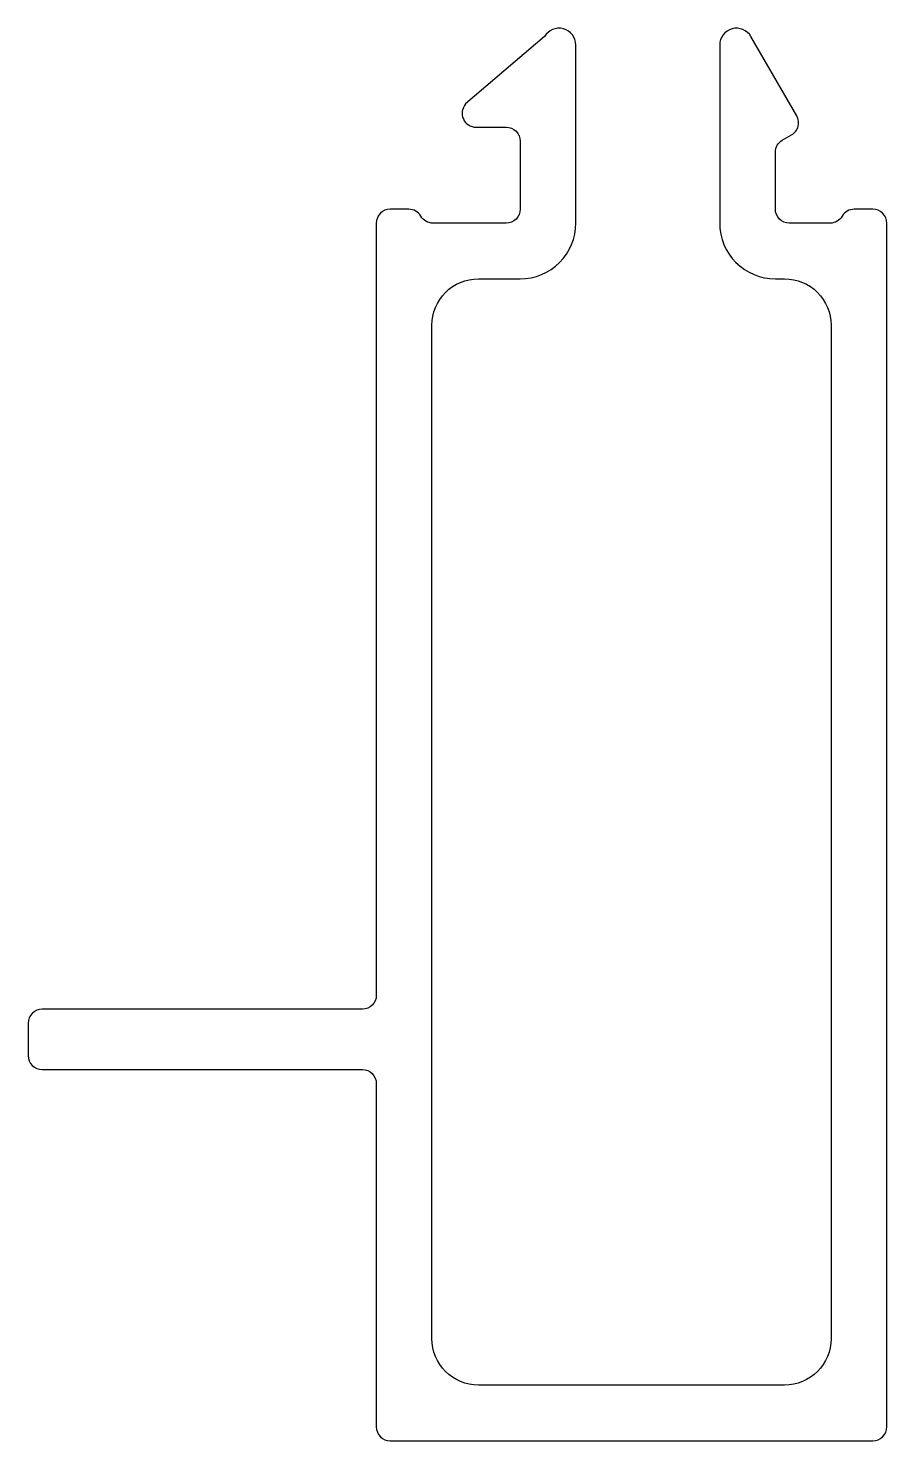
# Model space of a CAD drawing. Extents: x 488.4 to 506.9, y 617.1 to 647.5.
import ezdxf

# ---------------------------------------------------------------- set-up
doc = ezdxf.new("R2010")
doc.units = 0
doc.layers.get('0').update_dxf_attribs({"linetype": 'CONTINUOUS'})

msp = doc.modelspace()

# ---------------------------------------------------------------- linework, layer by layer
at = {"color": 0}
msp.add_lwpolyline([(505.955, 643.446, -0.267949), (505.696, 643.296), (504.815, 643.296, -0.414214), (504.515, 643.596), (504.515, 644.823, -0.267949), (504.665, 645.083), (504.865, 645.199, 0.414214), (504.975, 645.608), (503.989, 647.316, 0.767327), (503.315, 647.135), (503.315, 643.296, 0.414214), (504.515, 642.096), (504.715, 642.096, -0.414214), (505.715, 641.096), (505.715, 619.253, -0.414214), (504.715, 618.253), (501.915, 618.253), (498.115, 618.253, -0.414214), (497.115, 619.253), (497.115, 641.096, -0.414214), (498.115, 642.096), (499.015, 642.096, 0.414214), (500.215, 643.296), (500.215, 647.135, 0.767327), (499.541, 647.316), (497.841, 645.864, 0.647706), (498.065, 645.364), (498.715, 645.364, -0.414214), (499.015, 645.064), (499.015, 643.596, -0.414214), (498.715, 643.296), (497.135, 643.296, -0.267949), (496.875, 643.446, 0.267949), (496.615, 643.596), (496.215, 643.596, 0.414214), (495.915, 643.296), (495.915, 626.653, -0.414214), (495.615, 626.353), (488.715, 626.353, 0.414214), (488.415, 626.053), (488.415, 625.353, 0.414214), (488.715, 625.053), (495.615, 625.053, -0.414214), (495.915, 624.753), (495.915, 617.353, 0.414214), (496.215, 617.053), (501.915, 617.053), (506.615, 617.053, 0.414214), (506.915, 617.353), (506.915, 643.296, 0.414214), (506.615, 643.596), (506.215, 643.596, 0.267949)], format="xyb", close=True, dxfattribs=at)

doc.saveas('drawing.dxf')
